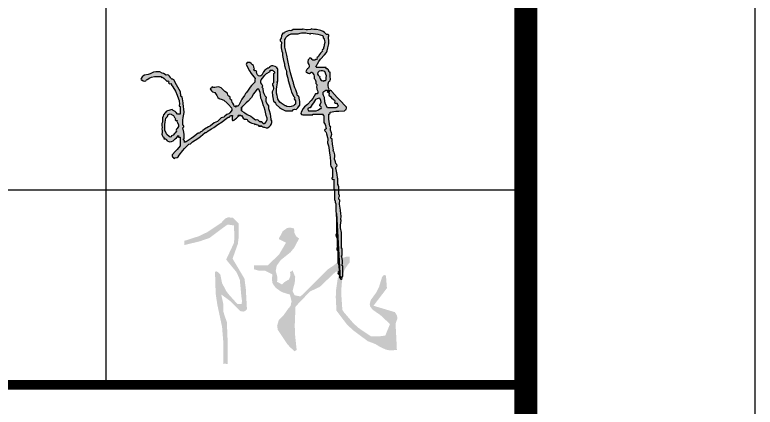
# Model space of a CAD drawing. Extents: x -496980 to 486425, y -292187 to -29437.
# Drawn here: x -319299 to -311230, y -265499 to -261224 of the extents above; entities that cross this region are included whole.
import ezdxf

# ---------------------------------------------------------------- set-up
doc = ezdxf.new("R2010")
doc.units = 0
doc.header["$LTSCALE"] = 1000
doc.header["$MEASUREMENT"] = 0
doc.layers.add('PUB_TITLE', color=4, linetype='Continuous')
doc.layers.add('TEL_TITLE', color=7, linetype='Continuous')

# ---------------------------------------------------------------- blocks, each defined once
blk = doc.blocks.new('A$C21010AD8')
h = blk.add_hatch(color=247)
h.paths.add_polyline_path([(249.1, 1768.2), (239.6, 1776.6), (231.3, 1779.1), (218.7, 1777.4), (197.6, 1790), (186.5, 1795.5), (163.8, 1804.8), (141.8, 1804.9), (130.8, 1804.3), (109, 1801.7), (79.3, 1786.9), (62.6, 1781.8), (29.7, 1777.4), (16.3, 1767.9), (10.3, 1761.2), (2.3, 1746.9), (0, 1741.9), (3.1, 1735.8), (8.4, 1734.7), (19.5, 1726.7), (28.8, 1725), (41.9, 1728.6), (44.7, 1734), (48.1, 1736.6), (54.1, 1737.7), (76.8, 1753.9), (90.8, 1759.8), (118.1, 1765.2), (141.3, 1765.2), (152.8, 1765.2), (176, 1765.2), (176.6, 1759.7), (183.5, 1756.3), (188.2, 1759.1), (203.4, 1746.3), (210.7, 1739.6), (224.8, 1725.5), (227.8, 1723.1), (233, 1724.9), (233.9, 1728.6), (240, 1723.9), (242.1, 1717.7), (240, 1710.3), (245.6, 1703.4), (253, 1701.3), (261.3, 1704.2), (265.2, 1695.2), (267.7, 1690.8), (273.5, 1682.9), (292.8, 1652.5), (301.5, 1636.5), (316.2, 1603.7), (328.1, 1571.8), (332.4, 1555), (337.5, 1521.4), (332.5, 1516), (334, 1506.6), (340.6, 1503.1), (340.6, 1476.3), (340.6, 1462.9), (340.6, 1436.1), (332, 1436.1), (327.8, 1436.1), (319.2, 1436.1), (305.8, 1451.9), (297.4, 1459), (279.6, 1469.6), (270.9, 1476.3), (259.2, 1475), (242.9, 1469.2), (232.4, 1466.1), (220.4, 1460.4), (213.1, 1452), (209.5, 1445.2), (200.6, 1435.3), (196.4, 1430.6), (192.7, 1419.6), (188.6, 1404), (187, 1377.4), (187, 1368), (183.3, 1356), (181.2, 1335.6), (184.9, 1322.6), (183.3, 1307.4), (183.9, 1293.3), (184.9, 1286.5), (184.9, 1281.3), (185.1, 1277.6), (183.1, 1262.9), (184.5, 1254.3), (191.2, 1241), (198.5, 1237.3), (201.8, 1230.8), (200.4, 1222.7), (213.4, 1221), (221.2, 1215.8), (227.8, 1204.5), (242.6, 1198.3), (251.5, 1197), (267.4, 1198.4), (279.6, 1204.5), (299.7, 1222.1), (309.4, 1231.3), (328.4, 1250.2), (328.4, 1244.1), (328.4, 1241), (328.4, 1234.9), (333.2, 1234.9), (335.7, 1234.9), (340.6, 1234.9), (340.6, 1205.7), (340.6, 1191.1), (340.6, 1161.8), (315.2, 1128.9), (301.8, 1113), (273.5, 1082.6), (271, 1072.5), (274.1, 1064.1), (282.7, 1058.2), (285.1, 1052.5), (293.5, 1050.8), (297.9, 1055.1), (314.8, 1060.1), (323.4, 1065.8), (334.5, 1079.5), (364.4, 1119.7), (381.1, 1138.8), (416.7, 1174), (431.8, 1179.1), (439.3, 1183.9), (450.3, 1195.3), (496.9, 1224.2), (519.2, 1240.9), (560, 1277.6), (568, 1276.2), (574.5, 1279.5), (578.2, 1286.7), (616.3, 1308.8), (634.7, 1321.1), (669.7, 1347.7), (708, 1370.5), (726.5, 1383.4), (761.1, 1411.7), (769.1, 1410.3), (775.7, 1413.5), (779.4, 1420.8), (785.4, 1425.2), (790.6, 1426), (797.7, 1423.9), (794.9, 1409.4), (794.3, 1402), (794.6, 1387.3), (797.4, 1381.8), (805.1, 1380.2), (809.8, 1384.3), (825.6, 1396.3), (833.1, 1403.1), (846.4, 1417.8), (846.4, 1423.9), (864.7, 1423.9), (865.1, 1426.6), (868.4, 1428.2), (870.8, 1426.9), (874, 1423), (878.3, 1422), (883, 1423.9), (885.5, 1409.2), (891.4, 1400.8), (904.3, 1393.4), (916.8, 1394.4), (926, 1389.3), (931.7, 1378.2), (954.4, 1364.8), (967.1, 1359.7), (992.7, 1353.8), (990.6, 1350.6), (992.1, 1346), (995.7, 1344.6), (996.7, 1348.4), (1001.9, 1350.1), (1004.9, 1347.7), (1016, 1345), (1021.9, 1341.3), (1029.2, 1332.4), (1035.3, 1332.4), (1053.6, 1332.4), (1061.8, 1326), (1067.6, 1323.8), (1078, 1323.3), (1092.8, 1317.5), (1103.9, 1318.4), (1117.6, 1326.4), (1130.4, 1338.4), (1135.8, 1346.5), (1142, 1362.9), (1141.7, 1373), (1140.3, 1378.3), (1135.9, 1387.3), (1133.6, 1419.5), (1130.5, 1435.8), (1120.7, 1466.5), (1115.2, 1482.9), (1113.9, 1492), (1114.6, 1509.2), (1098, 1532), (1092.9, 1548.1), (1093.2, 1576.2), (1095.7, 1579.2), (1093.9, 1584.4), (1090.2, 1585.4), (1075.1, 1613.6), (1069.9, 1629.8), (1065.8, 1661.6), (1059.3, 1665.1), (1057.7, 1674.4), (1062.8, 1679.8), (1057.4, 1693), (1053.5, 1699.4), (1044.5, 1710.3), (1046.2, 1727.2), (1049.6, 1736.3), (1059.7, 1749.9), (1081.5, 1777.9), (1095.9, 1790.4), (1126.8, 1807.8), (1126.8, 1812.7), (1126.8, 1815.1), (1126.8, 1820), (1135.3, 1820), (1139.6, 1820), (1148.1, 1820), (1153, 1815.1), (1155.4, 1812.7), (1160.3, 1807.8), (1165.3, 1802.4), (1163.8, 1793), (1157.2, 1789.5), (1157.2, 1757.9), (1157.2, 1742), (1157.2, 1710.3), (1147.9, 1702.4), (1146.6, 1689.5), (1154.2, 1679.8), (1155.3, 1660), (1153.3, 1649.1), (1145, 1631.1), (1147.4, 1597.9), (1149.8, 1581.2), (1157.2, 1548.8), (1168, 1540), (1172.7, 1534), (1178.6, 1521.4), (1207, 1493.9), (1224.5, 1482.2), (1260.8, 1466.5), (1285.2, 1466.5), (1297.4, 1466.5), (1321.8, 1466.5), (1330.8, 1476.1), (1339.2, 1479.5), (1352.3, 1478.7), (1367.1, 1491.9), (1374, 1499.4), (1385.8, 1515.3), (1384.1, 1547.1), (1382.2, 1563.1), (1376.6, 1594.5), (1367.4, 1597), (1362.1, 1603.3), (1361.4, 1612.8), (1349.2, 1649.4), (1343.1, 1667.7), (1330.9, 1704.2), (1330, 1714.2), (1328.7, 1719.3), (1324.8, 1728.6), (1303.5, 1798.1), (1294.9, 1833.7), (1282.2, 1905.3), (1271, 1951.6), (1265.5, 1974.8), (1254.7, 2021.1), (1254.7, 2050.4), (1254.7, 2065), (1254.7, 2094.3), (1259.1, 2094.4), (1262.4, 2099.3), (1260.8, 2103.4), (1277.9, 2119.8), (1288.2, 2126.9), (1309.6, 2136.9), (1334, 2136.9), (1346.2, 2136.9), (1370.5, 2136.9), (1389.1, 2144), (1399.5, 2146), (1419.3, 2146.1), (1438.9, 2145.1), (1448.8, 2143.9), (1468.1, 2140), (1471.8, 2136.6), (1478.5, 2138.3), (1480.2, 2143), (1522.1, 2137), (1543, 2132.7), (1583.9, 2121.7), (1587.6, 2116.8), (1588.5, 2112.5), (1586.9, 2106.5), (1597.2, 2090.2), (1600.6, 2080), (1602.1, 2060.8), (1598.5, 2042.5), (1596.7, 2033.3), (1593, 2015), (1592.6, 2008.7), (1589.9, 2002.9), (1582.7, 2000.2), (1579.6, 1991), (1583.9, 1984.6), (1565, 1967.9), (1556.7, 1957.7), (1544.2, 1935.8), (1537, 1932.1), (1533.7, 1925.6), (1535.1, 1917.5), (1527.5, 1914.4), (1523.8, 1912.6), (1516.8, 1908.4), (1507, 1906.1), (1500, 1907.8), (1492.4, 1914.5), (1487.7, 1922.5), (1480.1, 1925.7), (1471.1, 1923.6), (1466.2, 1918.7), (1463.8, 1916.3), (1458.9, 1911.4), (1453.9, 1894.9), (1455.6, 1883.2), (1465, 1868.8), (1466.6, 1856.6), (1465.9, 1849.9), (1462, 1838.3), (1451.2, 1831), (1446.4, 1825.5), (1440.6, 1813.9), (1438.3, 1809), (1441.4, 1802.9), (1446.7, 1801.7), (1456.9, 1792.9), (1468.6, 1791.9), (1480.2, 1798.7), (1484.7, 1803), (1493.1, 1801.4), (1495.5, 1795.6), (1507.2, 1778.9), (1510.9, 1767.3), (1510.7, 1746.9), (1517.3, 1742.6), (1520.2, 1739), (1522.9, 1731.6), (1524.1, 1720.7), (1524.7, 1715.2), (1526, 1704.2), (1533.3, 1694.2), (1535, 1685.8), (1532.1, 1673.7), (1532.3, 1661.3), (1533.6, 1654.8), (1538.1, 1643.3), (1542.1, 1631.7), (1541.3, 1623.4), (1535.1, 1612.8), (1530.2, 1612.8), (1527.8, 1612.8), (1522.9, 1612.8), (1498.2, 1573.9), (1483.9, 1555.4), (1452.8, 1521.4), (1425.8, 1499.7), (1413.9, 1485.1), (1398, 1454.3), (1395, 1443.9), (1400, 1433.8), (1410.2, 1430), (1445.5, 1430), (1463.2, 1430), (1498.5, 1430), (1498.5, 1432.4), (1498.5, 1433.6), (1498.5, 1436.1), (1535.1, 1436.1), (1553.4, 1436.1), (1589.9, 1436.1), (1587.2, 1431.4), (1590.6, 1424.4), (1596, 1423.9), (1596, 1399.5), (1596, 1387.3), (1596, 1362.9), (1606, 1347.8), (1609.4, 1338.3), (1611.3, 1320.3), (1615.4, 1315.6), (1613.8, 1307.8), (1608.2, 1305), (1602.7, 1302.3), (1601.1, 1294.5), (1605.2, 1289.8), (1612.6, 1281.8), (1615.5, 1276.1), (1617.4, 1265.4), (1626.2, 1234.8), (1628.1, 1218), (1626.5, 1186.2), (1635.4, 1160.2), (1638.5, 1146.4), (1641.8, 1119.1), (1646.6, 1080.1), (1649.1, 1060.6), (1653.9, 1021.6), (1653.7, 996.5), (1657.1, 982.7), (1669.2, 960.7), (1669.2, 929), (1669.2, 913.1), (1669.2, 881.4), (1666.5, 881.8), (1664.4, 880.8), (1663.1, 878.4), (1666.8, 871.1), (1673.3, 867.9), (1681.4, 869.3), (1681.4, 835.1), (1681.4, 818.1), (1681.4, 783.9), (1683.8, 783.9), (1685, 783.9), (1687.5, 783.9), (1687.5, 747.4), (1687.5, 729.1), (1687.5, 692.5), (1692.3, 677.9), (1694.8, 670.6), (1699.7, 655.9), (1699.7, 626.7), (1699.7, 612.1), (1699.7, 582.8), (1702.4, 582.5), (1704.1, 579.1), (1702.7, 576.7), (1701.3, 574.4), (1703, 570.9), (1705.7, 570.6), (1705.7, 504.8), (1705.7, 471.9), (1705.7, 406.1), (1708.5, 405.8), (1710.2, 402.3), (1708.8, 400), (1700.2, 385.2), (1701.2, 370.7), (1711.8, 357.3), (1711.8, 328.1), (1711.8, 313.4), (1711.8, 284.2), (1714.6, 283.9), (1716.3, 280.4), (1714.9, 278.1), (1707.3, 268.5), (1708.6, 255.5), (1717.9, 247.6), (1717.9, 206.2), (1717.9, 185.4), (1717.9, 144), (1726.3, 120.8), (1728.2, 107.7), (1727.1, 83.1), (1729.4, 73.3), (1727.6, 66.2), (1721, 58.7), (1717, 53.9), (1718.5, 46.3), (1724, 43.4), (1730.9, 37.9), (1733.1, 30.5), (1730.1, 22.1), (1735, 22.1), (1737.4, 22.1), (1742.3, 22.1), (1742.3, 17.2), (1742.3, 14.8), (1742.3, 9.9), (1737.4, 9.9), (1735, 9.9), (1730.1, 9.9), (1736.5, 2.2), (1745.2, 0), (1754.5, 3.8), (1750.3, 10.3), (1753.4, 19.5), (1760.6, 22.1), (1760.6, 58.7), (1760.6, 77), (1760.6, 113.5), (1758.2, 113.5), (1756.9, 113.5), (1754.5, 113.5), (1757, 145.1), (1756.4, 161.4), (1751.5, 192.8), (1748.1, 196.5), (1749.8, 203.2), (1754.5, 204.9), (1754.5, 229.3), (1754.5, 241.5), (1754.5, 265.9), (1752.1, 265.9), (1750.8, 265.9), (1748.4, 265.9), (1748.4, 322), (1748.4, 350), (1748.4, 406.1), (1741, 446.9), (1740.4, 468.5), (1745.4, 509.7), (1746.7, 512), (1745, 515.5), (1742.3, 515.8), (1744.7, 549.8), (1744.1, 567.3), (1739.3, 601.1), (1733.8, 634.9), (1732.6, 652.2), (1733.2, 686.4), (1725.7, 696.4), (1724, 704.8), (1727.1, 716.9), (1732.1, 722.3), (1730.6, 731.7), (1724, 735.2), (1724, 764.4), (1724, 779.1), (1724, 808.3), (1721.3, 808.6), (1719.6, 812.1), (1721, 814.4), (1722.4, 816.8), (1720.6, 820.2), (1717.9, 820.5), (1717.9, 837.6), (1717.9, 846.1), (1717.9, 863.2), (1716.7, 870.5), (1716.1, 874.1), (1714.9, 881.4), (1710, 910.7), (1707.6, 925.3), (1702.7, 954.6), (1698.4, 963.4), (1698.4, 970.2), (1702.7, 979), (1709.5, 987.7), (1708.2, 999.4), (1699.7, 1006.4), (1695.7, 1022.5), (1693.3, 1030.5), (1687.5, 1046), (1689.9, 1070.3), (1689.3, 1083), (1684.4, 1106.9), (1678.2, 1111.5), (1676.1, 1117.8), (1678.3, 1125.2), (1673.4, 1159.4), (1671, 1176.4), (1666.1, 1210.6), (1667.3, 1215.4), (1666.4, 1219), (1663.1, 1222.7), (1656.5, 1226.2), (1655, 1235.6), (1660, 1241), (1663.8, 1262.8), (1662.4, 1275.5), (1653.9, 1295.9), (1652.8, 1308.1), (1653.4, 1314.6), (1657, 1326.4), (1650.9, 1327.2), (1647.8, 1332.4), (1640, 1373.3), (1638.1, 1394.5), (1638.7, 1436.1), (1646.2, 1440.6), (1649.6, 1445.7), (1650.9, 1454.3), (1700.6, 1461.5), (1725.7, 1464), (1775.8, 1466.5), (1780.7, 1471.4), (1783.1, 1473.8), (1788, 1478.7), (1791.9, 1489.1), (1791, 1496.9), (1785, 1506.1), (1736.1, 1557.2), (1711.7, 1582.8), (1663.1, 1634.1), (1660.7, 1641.5), (1651.1, 1644.7), (1644.8, 1640.2), (1640.1, 1632.2), (1632.5, 1629), (1623.5, 1631.1), (1634.6, 1625.3), (1639.7, 1616.2), (1638.7, 1603.7), (1654.6, 1587.8), (1662.5, 1579.9), (1678.3, 1564), (1686.9, 1558.1), (1690, 1549.8), (1687.5, 1539.7), (1695.3, 1533.3), (1702, 1531.6), (1711.8, 1533.6), (1710.7, 1525.5), (1713.8, 1519.3), (1721, 1515.3), (1715.8, 1503.4), (1710.7, 1497.7), (1699.7, 1490.9), (1670.4, 1490.9), (1655.8, 1490.9), (1626.5, 1490.9), (1609.6, 1525.1), (1603.8, 1544.4), (1599.1, 1582.3), (1590.7, 1599), (1588.6, 1609.4), (1589.9, 1628), (1594.8, 1632.9), (1597.3, 1635.3), (1602.1, 1640.2), (1612.8, 1646.2), (1623.3, 1645.2), (1632.6, 1637.2), (1638.8, 1647.7), (1639.7, 1656.1), (1635.7, 1667.7), (1631, 1689.1), (1631.7, 1701.7), (1638.7, 1722.5), (1646.2, 1728.4), (1649.5, 1732.4), (1653.9, 1740.8), (1650.5, 1765), (1649.9, 1777.3), (1650.9, 1801.7), (1643.1, 1802.5), (1637.8, 1809.2), (1638.7, 1817), (1632.8, 1826.8), (1625.8, 1831.2), (1614.3, 1832.2), (1614.3, 1837.1), (1614.3, 1839.5), (1614.3, 1844.4), (1580.2, 1844.4), (1563.1, 1844.4), (1529, 1844.4), (1529.4, 1847.1), (1528.3, 1849.2), (1526, 1850.5), (1550.8, 1894.7), (1565.7, 1915.9), (1599.1, 1954.1), (1616.5, 1975.1), (1623.2, 1988.5), (1629.6, 2015), (1637.4, 2050.8), (1638.7, 2069.9), (1635.7, 2106.5), (1636.8, 2115.7), (1638.7, 2124.7), (1632, 2130.6), (1626.1, 2132.3), (1617.4, 2130.8), (1606.4, 2141.8), (1600.9, 2147.3), (1589.9, 2158.3), (1567.2, 2165.7), (1555.5, 2168.8), (1532.1, 2173.5), (1516.2, 2173.8), (1508.2, 2174.4), (1492.4, 2176.6), (1488.7, 2179.9), (1482, 2178.2), (1480.2, 2173.5), (1453.5, 2171.1), (1439.6, 2171.7), (1413.2, 2176.6), (1410.9, 2177.9), (1407.4, 2176.2), (1407.1, 2173.5), (1375.4, 2173.5), (1359.6, 2173.5), (1327.9, 2173.5), (1315.9, 2164.8), (1305.5, 2163.1), (1291.3, 2167.4), (1277.2, 2160.3), (1269.8, 2157.2), (1254.7, 2152.2), (1251, 2144.9), (1244.5, 2141.6), (1236.5, 2143), (1227.9, 2127.1), (1224.7, 2118.2), (1221.2, 2100.4), (1213.6, 2087.8), (1214.7, 2074.9), (1224.3, 2063.8), (1221.7, 2032.2), (1222.4, 2015.9), (1227.3, 1984.6), (1232.9, 1970.8), (1234.3, 1962.8), (1233.4, 1948), (1240.7, 1918.7), (1244.4, 1904.1), (1251.7, 1874.9), (1252.8, 1860.1), (1254, 1852.6), (1257.8, 1838.3), (1265.3, 1819.6), (1267.8, 1809.5), (1270, 1789.5), (1279.7, 1750.5), (1284.6, 1731), (1294.4, 1692), (1305.9, 1650.4), (1314, 1629.8), (1334, 1591.5), (1337.7, 1583.7), (1338.4, 1578.6), (1337, 1570.1), (1346.2, 1553.9), (1348.4, 1542.9), (1346.2, 1524.4), (1340.1, 1518.3), (1337, 1515.3), (1330.9, 1509.2), (1308.4, 1503.3), (1296.3, 1502.1), (1273, 1503.1), (1263.3, 1508), (1258.4, 1510.4), (1248.7, 1515.3), (1223.3, 1531.7), (1211.6, 1542.7), (1193.8, 1567.1), (1189.6, 1588), (1187.1, 1598.3), (1181.6, 1618.9), (1182.5, 1655.6), (1184.4, 1674.1), (1190.8, 1710.3), (1187.4, 1714.1), (1189.1, 1720.8), (1193.8, 1722.5), (1193.8, 1766.4), (1193.8, 1788.3), (1193.8, 1832.2), (1188.4, 1832.8), (1184.9, 1839.7), (1187.7, 1844.4), (1178.3, 1848.4), (1169.4, 1853.5), (1150.3, 1857.6), (1139.1, 1856.9), (1120.7, 1850.5), (1119.9, 1842.7), (1113.2, 1837.4), (1105.4, 1838.3), (1079.8, 1819.1), (1068.4, 1805.7), (1053.6, 1777.4), (1044.7, 1770.5), (1037.2, 1768.9), (1026.2, 1771.3), (1017.2, 1779.5), (1013.3, 1784.7), (1007.9, 1795.6), (1005.5, 1798.6), (1007.2, 1803.8), (1011, 1804.8), (1007.2, 1812.1), (1000.7, 1815.3), (992.7, 1813.9), (986.7, 1818.3), (985.4, 1826.1), (989.6, 1832.2), (985, 1842.8), (983.1, 1848.4), (980.5, 1859.6), (973.2, 1866.9), (969.5, 1870.6), (962.2, 1877.9), (949.5, 1886.1), (940.7, 1888.3), (925.6, 1887.1), (919.3, 1879.3), (917.6, 1872.5), (919.5, 1862.7), (945.1, 1813.5), (960.6, 1789.8), (995.7, 1746.9), (993.4, 1734.9), (992.8, 1728.7), (992.7, 1716.4), (963.9, 1687.5), (950.9, 1671.3), (928.7, 1637.2), (917.3, 1623.8), (912.3, 1616.3), (904.3, 1600.6), (880.5, 1568.5), (870, 1551.2), (852.5, 1515.3), (845.9, 1507.7), (837.5, 1505.6), (828.1, 1509.2), (828.1, 1504.3), (828.1, 1501.9), (828.1, 1497), (818.5, 1502.7), (814, 1507.9), (809.8, 1518.3), (800.2, 1531.6), (796.4, 1539.3), (791.6, 1554.9), (781.9, 1563.7), (778.4, 1572.3), (779.4, 1585.4), (764.9, 1593.5), (758.3, 1602.6), (755, 1618.9), (730.2, 1634.6), (718.6, 1644.8), (700.1, 1667.7), (684, 1673.4), (674.3, 1674.1), (657.5, 1670.7), (643, 1668.4), (634.8, 1669), (620.9, 1673.7), (614.4, 1666.8), (610.6, 1663.7), (602.6, 1658.5), (614.9, 1640.6), (625, 1632.7), (645.3, 1625), (656.8, 1609), (661.8, 1600.3), (669.7, 1582.3), (680.7, 1574.3), (687.1, 1571.1), (700.1, 1567.1), (709.1, 1564.6), (713.5, 1562.7), (721.5, 1557.9), (750.6, 1533.7), (764.3, 1520.1), (788.5, 1490.9), (792.1, 1480.5), (791.3, 1472.9), (785.5, 1463.5), (774.6, 1447.8), (766.2, 1440.8), (748.9, 1433), (732.3, 1418), (721.6, 1411.9), (700.1, 1405.6), (679.1, 1383.5), (666.3, 1373.9), (639.2, 1359.9), (606.1, 1336.4), (588.9, 1325.4), (553.9, 1305), (540.5, 1293.6), (533, 1288.6), (517.3, 1280.6), (513.6, 1273.4), (507.1, 1270.1), (499, 1271.5), (459, 1239.1), (438.2, 1223.8), (395.4, 1195.3), (388, 1194.4), (384.4, 1193.8), (377.1, 1192.3), (379.3, 1199.4), (378.4, 1204.6), (374.1, 1210.6), (370.7, 1214.3), (372.4, 1221), (377.1, 1222.7), (375.6, 1260.8), (373.1, 1280), (364.9, 1317.2), (368.6, 1320.9), (370.4, 1322.7), (374.1, 1326.4), (374.7, 1333.4), (371.5, 1338.9), (364.9, 1341.6), (365.8, 1385.7), (368.2, 1408), (377.1, 1451.3), (373.5, 1484.2), (371.6, 1500.7), (368, 1533.6), (364.5, 1555.5), (362.7, 1566.5), (358.8, 1588.4), (354, 1590.9), (351.5, 1592.1), (346.7, 1594.5), (346.5, 1609.2), (345.9, 1616.6), (343.6, 1631.1), (320.8, 1672.7), (309.2, 1693.5), (285.7, 1734.7), (280.7, 1738.9), (277, 1740.4), (270.5, 1740.8), (261, 1750.9), (256.6, 1756.5)])
h.paths.add_polyline_path([(262.5, 1435.4), (266.2, 1433.6), (273.5, 1430), (282.9, 1423.8), (287.2, 1418.9), (291.8, 1408.6), (298.7, 1403.1), (300.8, 1395.7), (297.9, 1387.3), (303.5, 1382), (308.5, 1380.3), (316.2, 1381.2), (314, 1374.1), (314.9, 1368.9), (319.2, 1362.9), (327.3, 1343.8), (326.4, 1329.2), (316.2, 1311.1), (309.3, 1305.6), (307.1, 1298.2), (310.1, 1289.8), (298, 1275.1), (291.9, 1267.7), (279.6, 1253.2), (267.4, 1247.1), (262.9, 1239.5), (253.9, 1236.9), (246.1, 1241), (226.9, 1259.1), (218.8, 1271.2), (209.5, 1295.9), (208, 1315.5), (207, 1345.3), (212.3, 1366.7), (217.6, 1402.9), (230.4, 1416.7), (237.9, 1432.7), (254.6, 1439.4)], flags=16)
h.paths.add_polyline_path([(876.9, 1497), (883, 1497), (881.6, 1499.3), (883.3, 1502.8), (886, 1503.1), (917.7, 1534.8), (933.6, 1550.6), (965.3, 1582.3), (982, 1613.2), (992, 1628.1), (1014, 1655.5), (1020.1, 1655.5), (1023.2, 1655.5), (1029.2, 1655.5), (1038.2, 1624.5), (1041.3, 1608.3), (1044.5, 1576.2), (1053.3, 1559.9), (1057, 1551.2), (1062.8, 1533.6), (1064.7, 1518.3), (1067.3, 1510.4), (1075, 1497), (1082.3, 1467.7), (1085.9, 1453.1), (1093.2, 1423.9), (1101.9, 1402.3), (1101, 1386.5), (1090.2, 1366), (1084.3, 1357.4), (1075.9, 1354.3), (1065.8, 1356.8), (1060.9, 1361.7), (1058.5, 1364.1), (1053.6, 1369), (1041.4, 1369), (1041.4, 1375.1), (1036.8, 1373.2), (1032.4, 1374.3), (1029.2, 1378.2), (1019.7, 1386.5), (1011.4, 1389), (998.8, 1387.3), (971.9, 1408.9), (956.8, 1418.3), (925.6, 1433), (907, 1447.6), (897.2, 1454.4), (876.9, 1466.5)], flags=16)
h.paths.add_polyline_path([(1455.9, 1484.8), (1461.5, 1490.1), (1466.5, 1491.8), (1474.2, 1490.9), (1493.4, 1520.3), (1503.1, 1535), (1522.9, 1564), (1536.4, 1571.4), (1544.2, 1574), (1559.5, 1576.2), (1569.9, 1556.9), (1570.7, 1541.8), (1562.5, 1521.4), (1558.4, 1516.7), (1560, 1508.9), (1565.6, 1506.1), (1572.5, 1500.6), (1574.6, 1493.2), (1571.7, 1484.8), (1567, 1486.7), (1562.7, 1485.6), (1559.5, 1481.8), (1547.5, 1475.3), (1541.4, 1472.2), (1529, 1466.5), (1502.2, 1466.5), (1488.8, 1466.5), (1462, 1466.5), (1456.7, 1472.1), (1455, 1477.2)], flags=16)
h.paths.add_polyline_path([(1540.4, 1785.6), (1541.2, 1798.7), (1546.1, 1803.6), (1548.5, 1806), (1553.4, 1810.9), (1572.3, 1815.8), (1584, 1815.1), (1602.1, 1807.8), (1609.5, 1793.8), (1612.6, 1786.4), (1617.4, 1771.3), (1614.6, 1756.8), (1614, 1749.4), (1614.3, 1734.7), (1605.1, 1731.4), (1600.5, 1728.8), (1593, 1722.5), (1591.2, 1727.6), (1586, 1730.2), (1580.8, 1728.6), (1567.8, 1737.2), (1562, 1744.5), (1556.4, 1759.1), (1558.8, 1762.1), (1557.1, 1767.3), (1553.4, 1768.2), (1543.8, 1777.2)], flags=16)
at = {"color": 247}
for points in [[(185.1, 1277.6), (183.1, 1262.9), (184.5, 1254.3), (191.2, 1241), (198.5, 1237.3), (201.8, 1230.8), (200.4, 1222.7), (213.4, 1221), (221.2, 1215.8), (227.8, 1204.5), (242.6, 1198.3), (251.5, 1197), (267.4, 1198.4), (279.6, 1204.5), (299.7, 1222.1), (309.4, 1231.3), (328.4, 1250.2), (328.4, 1244.1), (328.4, 1241), (328.4, 1234.9), (333.2, 1234.9), (335.7, 1234.9), (340.6, 1234.9), (340.6, 1205.7), (340.6, 1191.1), (340.6, 1161.8), (315.2, 1128.9), (301.8, 1113), (273.5, 1082.6), (271, 1072.5), (274.1, 1064.1), (282.7, 1058.2), (285.1, 1052.5), (293.5, 1050.8), (297.9, 1055.1), (314.8, 1060.1), (323.4, 1065.8), (334.5, 1079.5), (364.4, 1119.7), (381.1, 1138.8), (416.7, 1174), (431.8, 1179.1), (439.3, 1183.9), (450.3, 1195.3), (496.9, 1224.2), (519.2, 1240.9), (560, 1277.6), (568, 1276.2), (574.5, 1279.5), (578.2, 1286.7), (616.3, 1308.8), (634.7, 1321.1), (669.7, 1347.7), (708, 1370.5), (726.5, 1383.4), (761.1, 1411.7), (769.1, 1410.3), (775.7, 1413.5), (779.4, 1420.8), (785.4, 1425.2), (790.6, 1426), (797.7, 1423.9), (794.9, 1409.4), (794.3, 1402), (794.6, 1387.3), (797.4, 1381.8), (805.1, 1380.2), (809.8, 1384.3), (825.6, 1396.3), (833.1, 1403.1), (846.4, 1417.8), (846.4, 1423.9), (846.4, 1417.8), (846.4, 1423.9), (864.7, 1423.9), (846.4, 1423.9), (864.7, 1423.9), (865.1, 1426.6), (868.4, 1428.2), (870.8, 1426.9), (874, 1423), (878.3, 1422), (883, 1423.9), (885.5, 1409.2), (891.4, 1400.8), (904.3, 1393.4), (916.8, 1394.4), (926, 1389.3), (931.7, 1378.2), (954.4, 1364.8), (967.1, 1359.7), (992.7, 1353.8), (990.6, 1350.6), (992.1, 1346), (995.7, 1344.6), (996.7, 1348.4), (1001.9, 1350.1), (1004.9, 1347.7), (1016, 1345), (1021.9, 1341.3), (1029.2, 1332.4), (1035.3, 1332.4), (1053.6, 1332.4), (1061.8, 1326), (1067.6, 1323.8), (1078, 1323.3), (1092.8, 1317.5), (1103.9, 1318.4), (1117.6, 1326.4), (1130.4, 1338.4), (1135.8, 1346.5), (1142, 1362.9), (1141.7, 1373), (1140.3, 1378.3), (1135.9, 1387.3), (1133.6, 1419.5), (1130.5, 1435.8), (1120.7, 1466.5), (1115.2, 1482.9), (1113.9, 1492), (1114.6, 1509.2), (1098, 1532), (1092.9, 1548.1), (1093.2, 1576.2), (1095.7, 1579.2), (1093.9, 1584.4), (1090.2, 1585.4), (1075.1, 1613.6), (1069.9, 1629.8), (1065.8, 1661.6), (1059.3, 1665.1), (1057.7, 1674.4), (1062.8, 1679.8), (1057.4, 1693), (1053.5, 1699.4), (1044.5, 1710.3), (1046.2, 1727.2), (1049.6, 1736.3), (1059.7, 1749.9), (1081.5, 1777.9), (1095.9, 1790.4), (1126.8, 1807.8), (1126.8, 1812.7), (1126.8, 1815.1), (1126.8, 1820), (1135.3, 1820), (1139.6, 1820), (1148.1, 1820), (1153, 1815.1), (1155.4, 1812.7), (1160.3, 1807.8), (1165.3, 1802.4), (1163.8, 1793), (1157.2, 1789.5), (1157.2, 1757.9), (1157.2, 1742), (1157.2, 1710.3), (1147.9, 1702.4), (1146.6, 1689.5), (1154.2, 1679.8), (1155.3, 1660), (1153.3, 1649.1), (1145, 1631.1), (1147.4, 1597.9), (1149.8, 1581.2), (1157.2, 1548.8), (1168, 1540), (1172.7, 1534), (1178.6, 1521.4), (1207, 1493.9), (1224.5, 1482.2), (1260.8, 1466.5), (1285.2, 1466.5), (1297.4, 1466.5), (1321.8, 1466.5), (1330.8, 1476.1), (1339.2, 1479.5), (1352.3, 1478.7), (1367.1, 1491.9), (1374, 1499.4), (1385.8, 1515.3), (1384.1, 1547.1), (1382.2, 1563.1), (1376.6, 1594.5), (1367.4, 1597), (1362.1, 1603.3), (1361.4, 1612.8), (1349.2, 1649.4), (1343.1, 1667.7), (1330.9, 1704.2), (1330, 1714.2), (1328.7, 1719.3), (1324.8, 1728.6), (1303.5, 1798.1), (1294.9, 1833.7), (1282.2, 1905.3), (1271, 1951.6), (1265.5, 1974.8), (1254.7, 2021.1), (1254.7, 2050.4), (1254.7, 2065), (1254.7, 2094.3), (1259.1, 2094.4), (1262.4, 2099.3), (1260.8, 2103.4), (1277.9, 2119.8), (1288.2, 2126.9), (1309.6, 2136.9), (1334, 2136.9), (1346.2, 2136.9), (1370.5, 2136.9), (1389.1, 2144), (1399.5, 2146), (1419.3, 2146.1), (1438.9, 2145.1), (1448.8, 2143.9), (1468.1, 2140), (1471.8, 2136.6), (1478.5, 2138.3), (1480.2, 2143), (1522.1, 2137), (1543, 2132.7), (1583.9, 2121.7), (1587.6, 2116.8), (1588.5, 2112.5), (1586.9, 2106.5), (1597.2, 2090.2), (1600.6, 2080), (1602.1, 2060.8), (1598.5, 2042.5), (1596.7, 2033.3), (1593, 2015), (1592.7, 2010), (1592, 2007.4), (1589.9, 2002.9), (1582.7, 2000.2), (1579.6, 1991), (1583.9, 1984.6), (1565, 1967.9), (1556.7, 1957.7), (1544.2, 1935.8), (1537, 1932.1), (1533.7, 1925.6), (1535.1, 1917.5), (1527.5, 1914.4), (1523.8, 1912.6), (1516.8, 1908.4), (1507, 1906.1), (1500, 1907.8), (1492.4, 1914.5), (1487.7, 1922.5), (1480.1, 1925.7), (1471.1, 1923.6), (1466.2, 1918.7), (1463.8, 1916.3), (1458.9, 1911.4), (1453.9, 1894.9), (1455.6, 1883.2), (1465, 1868.8), (1466.6, 1856.6), (1465.9, 1849.9), (1462, 1838.3), (1451.2, 1831), (1446.4, 1825.5), (1440.6, 1813.9), (1438.3, 1809), (1441.4, 1802.9), (1446.7, 1801.7), (1456.9, 1792.9), (1468.6, 1791.9), (1480.2, 1798.7), (1484.7, 1803), (1493.1, 1801.4), (1495.5, 1795.6), (1507.2, 1778.9), (1510.9, 1767.3), (1510.7, 1746.9), (1517.3, 1742.6), (1520.2, 1739), (1522.9, 1731.6), (1524.1, 1720.7), (1524.7, 1715.2), (1526, 1704.2), (1533.3, 1694.2), (1535, 1685.8), (1532.1, 1673.7), (1532.3, 1661.3), (1533.6, 1654.8), (1538.1, 1643.3), (1542.1, 1631.7), (1541.3, 1623.4), (1535.1, 1612.8), (1530.2, 1612.8), (1527.8, 1612.8), (1522.9, 1612.8), (1498.2, 1573.9), (1483.9, 1555.4), (1452.8, 1521.4), (1425.8, 1499.7), (1413.9, 1485.1), (1398, 1454.3), (1395, 1443.9), (1400, 1433.8), (1410.2, 1430), (1445.5, 1430), (1463.2, 1430), (1498.5, 1430), (1498.5, 1432.4), (1498.5, 1433.6), (1498.5, 1436.1), (1535.1, 1436.1), (1553.4, 1436.1), (1589.9, 1436.1), (1587.2, 1431.4), (1590.6, 1424.4), (1596, 1423.9), (1596, 1399.5), (1596, 1387.3), (1596, 1362.9), (1606, 1347.8), (1609.4, 1338.3), (1611.3, 1320.3), (1615.4, 1315.6), (1613.8, 1307.8), (1608.2, 1305), (1602.7, 1302.3), (1601.1, 1294.5), (1605.2, 1289.8), (1612.6, 1281.8), (1615.5, 1276.1), (1617.4, 1265.4), (1626.2, 1234.8), (1628.1, 1218), (1626.5, 1186.2), (1635.4, 1160.2), (1638.5, 1146.4), (1641.8, 1119.1), (1646.6, 1080.1), (1649.1, 1060.6), (1653.9, 1021.6), (1653.7, 996.5), (1657.1, 982.7), (1669.2, 960.7), (1669.2, 929), (1669.2, 913.1), (1669.2, 881.4), (1666.5, 881.8), (1664.4, 880.8), (1663.1, 878.4), (1666.8, 871.1), (1673.3, 867.9), (1681.4, 869.3), (1681.4, 835.1), (1681.4, 818.1), (1681.4, 783.9), (1683.8, 783.9), (1685, 783.9), (1687.5, 783.9), (1687.5, 747.4), (1687.5, 729.1), (1687.5, 692.5), (1692.3, 677.9), (1694.8, 670.6), (1699.7, 655.9), (1699.7, 626.7), (1699.7, 612.1), (1699.7, 582.8), (1702.4, 582.5), (1704.1, 579.1), (1702.7, 576.7), (1701.3, 574.4), (1703, 570.9), (1705.7, 570.6), (1705.7, 504.8), (1705.7, 471.9), (1705.7, 406.1), (1708.5, 405.8), (1710.2, 402.3), (1708.8, 400), (1700.2, 385.2), (1701.2, 370.7), (1711.8, 357.3), (1711.8, 328.1), (1711.8, 313.4), (1711.8, 284.2), (1714.6, 283.9), (1716.3, 280.4), (1714.9, 278.1), (1707.3, 268.5), (1708.6, 255.5), (1717.9, 247.6), (1717.9, 206.2), (1717.9, 185.4), (1717.9, 144), (1726.3, 120.8), (1728.2, 107.7), (1727.1, 83.1), (1729.4, 73.3), (1727.6, 66.2), (1721, 58.7), (1717, 53.9), (1718.5, 46.3), (1724, 43.4), (1730.9, 37.9), (1733.1, 30.5), (1730.1, 22.1), (1735, 22.1), (1737.4, 22.1), (1742.3, 22.1), (1742.3, 17.2), (1742.3, 14.8), (1742.3, 9.9), (1737.4, 9.9), (1735, 9.9), (1705.7, 570.6), (1736.5, 2.2), (1745.2, 0), (1754.5, 3.8), (1750.3, 10.3), (1753.4, 19.5), (1760.6, 22.1), (1760.6, 58.7), (1760.6, 77), (1760.6, 113.5), (1758.2, 113.5), (1756.9, 113.5), (1754.5, 113.5), (1757, 145.1), (1756.4, 161.4), (1751.5, 192.8), (1748.1, 196.5), (1749.8, 203.2), (1754.5, 204.9), (1754.5, 229.3), (1754.5, 241.5), (1754.5, 265.9), (1752.1, 265.9), (1750.8, 265.9), (1748.4, 265.9), (1748.4, 322), (1748.4, 350), (1748.4, 406.1), (1741, 446.9), (1740.4, 468.5), (1745.4, 509.7), (1746.7, 512), (1745, 515.5), (1742.3, 515.8), (1744.7, 549.8), (1744.1, 567.3), (1739.3, 601.1), (1733.8, 634.9), (1732.6, 652.2), (1733.2, 686.4), (1725.7, 696.4), (1724, 704.8), (1727.1, 716.9), (1732.1, 722.3), (1730.6, 731.7), (1724, 735.2), (1724, 764.4), (1724, 779.1), (1724, 808.3), (1721.3, 808.6), (1719.6, 812.1), (1721, 814.4), (1722.4, 816.8), (1720.6, 820.2), (1717.9, 820.5), (1717.9, 837.6), (1717.9, 846.1), (1717.9, 863.2), (1716.7, 870.5), (1716.1, 874.1), (1714.9, 881.4), (1710, 910.7), (1707.6, 925.3), (1702.7, 954.6), (1698.4, 963.4), (1698.4, 970.2), (1702.7, 979), (1709.5, 987.7), (1708.2, 999.4), (1699.7, 1006.4), (1695.7, 1022.5), (1693.3, 1030.5), (1687.5, 1046), (1689.9, 1070.3), (1689.3, 1083), (1684.4, 1106.9), (1678.2, 1111.5), (1676.1, 1117.8), (1678.3, 1125.2), (1673.4, 1159.4), (1671, 1176.4), (1666.1, 1210.6), (1667.3, 1215.4), (1666.4, 1219), (1663.1, 1222.7), (1656.5, 1226.2), (1655, 1235.6), (1660, 1241), (1663.8, 1262.8), (1662.4, 1275.5), (1653.9, 1295.9), (1652.8, 1308.1), (1653.4, 1314.6), (1657, 1326.4), (1652.6, 1326.9), (1650.1, 1328.7), (1647.8, 1332.4), (1640, 1373.3), (1638.1, 1394.5), (1638.7, 1436.1), (1646.2, 1440.6), (1649.6, 1445.7), (1650.9, 1454.3), (1700.6, 1461.5), (1725.7, 1464), (1775.8, 1466.5), (1780.7, 1471.4), (1783.1, 1473.8), (1788, 1478.7), (1791.9, 1489.1), (1791, 1496.9), (1785, 1506.1), (1736.1, 1557.2), (1711.7, 1582.8), (1663.1, 1634.1), (1660.7, 1641.5), (1651.1, 1644.7), (1644.8, 1640.2), (1640.1, 1632.2), (1632.5, 1629), (1623.5, 1631.1), (1634.6, 1625.3), (1639.7, 1616.2), (1638.7, 1603.7), (1654.6, 1587.8), (1662.5, 1579.9), (1678.3, 1564), (1686.9, 1558.1), (1690, 1549.8), (1687.5, 1539.7), (1695.3, 1533.3), (1702, 1531.6), (1711.8, 1533.6), (1710.7, 1525.5), (1713.8, 1519.3), (1721, 1515.3), (1715.8, 1503.4), (1710.7, 1497.7), (1699.7, 1490.9), (1670.4, 1490.9), (1655.8, 1490.9), (1626.5, 1490.9), (1609.6, 1525.1), (1603.8, 1544.4), (1599.1, 1582.3), (1590.7, 1599), (1588.6, 1609.4), (1589.9, 1628), (1594.8, 1632.9), (1597.3, 1635.3), (1602.1, 1640.2), (1612.8, 1646.2), (1623.3, 1645.2), (1632.6, 1637.2), (1638.8, 1647.7), (1639.7, 1656.1), (1635.7, 1667.7), (1631, 1689.1), (1631.7, 1701.7), (1638.7, 1722.5), (1646.2, 1728.4), (1649.5, 1732.4), (1653.9, 1740.8), (1650.5, 1765), (1649.9, 1777.3), (1650.9, 1801.7), (1643.1, 1802.5), (1637.8, 1809.2), (1638.7, 1817), (1632.8, 1826.8), (1625.8, 1831.2), (1614.3, 1832.2), (1614.3, 1837.1), (1614.3, 1839.5), (1614.3, 1844.4), (1580.2, 1844.4), (1563.1, 1844.4), (1529, 1844.4), (1529.4, 1847.1), (1528.3, 1849.2), (1526, 1850.5), (1550.8, 1894.7), (1565.7, 1915.9), (1599.1, 1954.1), (1616.5, 1975.1), (1623.2, 1988.5), (1629.6, 2015), (1637.4, 2050.8), (1638.7, 2069.9), (1635.7, 2106.5), (1636.5, 2113.8), (1637.2, 2117.5), (1638.7, 2124.7), (1632, 2130.6), (1626.1, 2132.3), (1617.4, 2130.8), (1606.4, 2141.8), (1600.9, 2147.3), (1589.9, 2158.3), (1567.2, 2165.7), (1555.5, 2168.8), (1532.1, 2173.5), (1516.2, 2173.8), (1508.2, 2174.4), (1492.4, 2176.6), (1488.7, 2179.9), (1482, 2178.2), (1480.2, 2173.5), (1453.5, 2171.1), (1439.6, 2171.7), (1413.2, 2176.6), (1410.9, 2177.9), (1407.4, 2176.2), (1407.1, 2173.5), (1375.4, 2173.5), (1359.6, 2173.5), (1327.9, 2173.5), (1315.9, 2164.8), (1305.5, 2163.1), (1291.3, 2167.4), (1277.2, 2160.3), (1269.8, 2157.2), (1254.7, 2152.2), (1251, 2144.9), (1244.5, 2141.6), (1236.5, 2143), (1227.9, 2127.1), (1224.7, 2118.2), (1221.2, 2100.4), (1213.6, 2087.8), (1214.7, 2074.9), (1224.3, 2063.8), (1221.7, 2032.2), (1222.4, 2015.9), (1227.3, 1984.6), (1232.9, 1970.8), (1234.3, 1962.8), (1233.4, 1948), (1240.7, 1918.7), (1244.4, 1904.1), (1251.7, 1874.9), (1252.8, 1860.1), (1254, 1852.6), (1257.8, 1838.3), (1265.3, 1819.6), (1267.8, 1809.5), (1270, 1789.5), (1279.7, 1750.5), (1284.6, 1731), (1294.4, 1692), (1305.9, 1650.4), (1314, 1629.8), (1334, 1591.5), (1337.7, 1583.7), (1338.4, 1578.6), (1337, 1570.1), (1346.2, 1553.9), (1348.4, 1542.9), (1346.2, 1524.4), (1340.1, 1518.3), (1337, 1515.3), (1330.9, 1509.2), (1308.4, 1503.3), (1296.3, 1502.1), (1273, 1503.1), (1263.3, 1508), (1258.4, 1510.4), (1248.7, 1515.3), (1223.3, 1531.7), (1211.6, 1542.7), (1193.8, 1567.1), (1189.6, 1588), (1187.1, 1598.3), (1181.6, 1618.9), (1182.5, 1655.6), (1184.4, 1674.1), (1190.8, 1710.3), (1187.4, 1714.1), (1189.1, 1720.8), (1193.8, 1722.5), (1193.8, 1766.4), (1193.8, 1788.3), (1193.8, 1832.2), (1188.4, 1832.8), (1184.9, 1839.7), (1187.7, 1844.4), (1180.2, 1847.6), (1176.5, 1849.5), (1169.4, 1853.5), (1150.3, 1857.6), (1139.1, 1856.9), (1120.7, 1850.5), (1119.9, 1842.7), (1113.2, 1837.4), (1105.4, 1838.3), (1079.8, 1819.1), (1068.4, 1805.7), (1053.6, 1777.4), (1044.7, 1770.5), (1037.2, 1768.9), (1026.2, 1771.3), (1017.2, 1779.5), (1013.3, 1784.7), (1007.9, 1795.6), (1005.5, 1798.6), (1007.2, 1803.8), (1011, 1804.8), (1007.2, 1812.1), (1000.7, 1815.3), (992.7, 1813.9), (986.7, 1818.3), (985.4, 1826.1), (989.6, 1832.2), (985, 1842.8), (983.1, 1848.4), (980.5, 1859.6), (973.2, 1866.9), (969.5, 1870.6), (962.2, 1877.9), (949.5, 1886.1), (940.7, 1888.3), (925.6, 1887.1), (919.3, 1879.3), (917.6, 1872.5), (919.5, 1862.7), (945.1, 1813.5), (960.6, 1789.8), (995.7, 1746.9), (993.4, 1734.9), (992.8, 1728.7), (992.7, 1716.4), (963.9, 1687.5), (950.9, 1671.3), (928.7, 1637.2), (917.3, 1623.8), (912.3, 1616.3), (904.3, 1600.6), (880.5, 1568.5), (870, 1551.2), (852.5, 1515.3), (845.9, 1507.7), (837.5, 1505.6), (828.1, 1509.2), (828.1, 1504.3), (828.1, 1501.9), (828.1, 1497), (818.5, 1502.7), (814, 1507.9), (809.8, 1518.3), (800.2, 1531.6), (796.4, 1539.3), (791.6, 1554.9), (781.9, 1563.7), (778.4, 1572.3), (779.4, 1585.4), (764.9, 1593.5), (758.3, 1602.6), (755, 1618.9), (730.2, 1634.6), (718.6, 1644.8), (700.1, 1667.7), (684, 1673.4), (674.3, 1674.1), (657.5, 1670.7), (643, 1668.4), (634.8, 1669), (620.9, 1673.7), (614.4, 1666.8), (610.6, 1663.7), (602.6, 1658.5), (614.9, 1640.6), (625, 1632.7), (645.3, 1625), (656.8, 1609), (661.8, 1600.3), (669.7, 1582.3), (680.7, 1574.3), (687.1, 1571.1), (700.1, 1567.1), (709.1, 1564.6), (713.5, 1562.7), (721.5, 1557.9), (750.6, 1533.7), (764.3, 1520.1), (788.5, 1490.9), (792.1, 1480.5), (791.3, 1472.9), (785.5, 1463.5), (774.6, 1447.8), (766.2, 1440.8), (748.9, 1433), (732.3, 1418), (721.6, 1411.9), (700.1, 1405.6), (679.1, 1383.5), (666.3, 1373.9), (639.2, 1359.9), (606.1, 1336.4), (588.9, 1325.4), (553.9, 1305), (540.5, 1293.6), (533, 1288.6), (517.3, 1280.6), (513.6, 1273.4), (507.1, 1270.1), (499, 1271.5), (459, 1239.1), (438.2, 1223.8), (395.4, 1195.3), (388, 1194.4), (384.4, 1193.8), (377.1, 1192.3), (379.3, 1199.4), (378.4, 1204.6), (374.1, 1210.6), (370.7, 1214.3), (372.4, 1221), (377.1, 1222.7), (375.6, 1260.8), (373.1, 1280), (364.9, 1317.2), (368.6, 1320.9), (370.4, 1322.7), (374.1, 1326.4), (374.7, 1333.4), (371.5, 1338.9), (364.9, 1341.6), (365.8, 1385.7), (368.2, 1408), (377.1, 1451.3), (373.5, 1484.2), (371.6, 1500.7), (368, 1533.6), (364.5, 1555.5), (362.7, 1566.5), (358.8, 1588.4), (354, 1590.9), (351.5, 1592.1), (346.7, 1594.5), (346.5, 1609.2), (345.9, 1616.6), (343.6, 1631.1), (320.8, 1672.7), (309.2, 1693.5), (285.7, 1734.7), (280.7, 1738.9), (277, 1740.4), (270.5, 1740.8), (261, 1750.9), (256.6, 1756.5), (249.1, 1768.2), (239.6, 1776.6), (231.3, 1779.1), (218.7, 1777.4), (197.6, 1790), (186.5, 1795.5), (163.8, 1804.8), (141.8, 1804.9), (130.8, 1804.3), (109, 1801.7), (79.3, 1786.9), (62.6, 1781.8), (29.7, 1777.4), (16.3, 1767.9), (10.3, 1761.2), (2.3, 1746.9), (0, 1741.9), (3.1, 1735.8), (8.4, 1734.7), (19.5, 1726.7), (28.8, 1725), (41.9, 1728.6), (44.7, 1734), (48.1, 1736.6), (54.1, 1737.7), (76.8, 1753.9), (90.8, 1759.8), (118.1, 1765.2), (141.3, 1765.2), (152.8, 1765.2), (176, 1765.2), (176.6, 1759.7), (183.5, 1756.3), (188.2, 1759.1), (203.4, 1746.3), (210.7, 1739.6), (224.8, 1725.5), (227.8, 1723.1), (233, 1724.9), (233.9, 1728.6), (240, 1723.9), (242.1, 1717.7), (240, 1710.3), (245.6, 1703.4), (253, 1701.3), (261.3, 1704.2), (265.2, 1695.2), (267.7, 1690.8), (273.5, 1682.9), (292.8, 1652.5), (301.5, 1636.5), (316.2, 1603.7), (328.1, 1571.8), (332.4, 1555), (337.5, 1521.4), (332.5, 1516), (334, 1506.6), (340.6, 1503.1), (340.6, 1476.3), (340.6, 1462.9), (340.6, 1436.1), (332, 1436.1), (327.8, 1436.1), (319.2, 1436.1), (305.8, 1451.9), (297.4, 1459), (279.6, 1469.6), (270.9, 1476.3), (259.2, 1475), (242.9, 1469.2), (232.4, 1466.1), (220.4, 1460.4), (213.1, 1452), (209.5, 1445.2), (200.6, 1435.3), (196.4, 1430.6), (192.7, 1419.6), (188.6, 1404), (187, 1377.4), (187, 1368), (183.3, 1356), (181.2, 1335.6), (184.9, 1322.6), (183.3, 1307.4), (183.9, 1293.3), (184.9, 1286.5), (184.9, 1281.3)], [(1593, 1722.5), (1600.5, 1728.8), (1605.1, 1731.4), (1614.3, 1734.7), (1614, 1749.4), (1614.6, 1756.8), (1617.4, 1771.3), (1612.6, 1786.4), (1609.5, 1793.8), (1602.1, 1807.8), (1584, 1815.1), (1572.3, 1815.8), (1553.4, 1810.9), (1548.5, 1806), (1546.1, 1803.6), (1541.2, 1798.7), (1540.4, 1785.6), (1543.8, 1777.2), (1553.4, 1768.2), (1557.1, 1767.3), (1558.8, 1762.1), (1556.4, 1759.1), (1562, 1744.5), (1567.8, 1737.2), (1580.8, 1728.6), (1586, 1730.2), (1591.2, 1727.6)], [(883, 1497), (876.9, 1497), (883, 1497), (876.9, 1497), (876.9, 1466.5), (876.9, 1497), (876.9, 1497), (876.9, 1497), (876.9, 1497), (876.9, 1466.5), (897.2, 1454.4), (907, 1447.6), (925.6, 1433), (956.8, 1418.3), (971.9, 1408.9), (998.8, 1387.3), (1011.4, 1389), (1019.7, 1386.5), (1029.2, 1378.2), (1032.4, 1374.3), (1036.8, 1373.2), (1041.4, 1375.1), (1041.4, 1369), (1053.6, 1369), (1058.5, 1364.1), (1060.9, 1361.7), (1065.8, 1356.8), (1075.9, 1354.3), (1084.3, 1357.4), (1090.2, 1366), (1101, 1386.5), (1101.9, 1402.3), (1093.2, 1423.9), (1085.9, 1453.1), (1082.3, 1467.7), (1075, 1497), (1067.3, 1510.4), (1064.7, 1518.3), (1062.8, 1533.6), (1057, 1551.2), (1053.3, 1559.9), (1044.5, 1576.2), (1041.3, 1608.3), (1038.2, 1624.5), (1029.2, 1655.5), (1023.2, 1655.5), (1020.1, 1655.5), (1014, 1655.5), (992, 1628.1), (982, 1613.2), (965.3, 1582.3), (933.6, 1550.6), (917.7, 1534.8), (886, 1503.1), (883.3, 1502.8), (881.6, 1499.3), (883, 1497), (876.9, 1497), (883, 1497), (876.9, 1497), (876.9, 1466.5), (876.9, 1497), (876.9, 1466.5), (897.2, 1454.4), (907, 1447.6), (925.6, 1433), (956.8, 1418.3), (971.9, 1408.9), (998.8, 1387.3), (1011.4, 1389), (1019.7, 1386.5), (1029.2, 1378.2), (1032.4, 1374.3), (1036.8, 1373.2), (1041.4, 1375.1), (1041.4, 1369), (1041.4, 1375.1), (1041.4, 1369), (1053.6, 1369), (1041.4, 1369), (1053.6, 1369), (1058.5, 1364.1), (1060.9, 1361.7), (1065.8, 1356.8), (1075.9, 1354.3), (1084.3, 1357.4), (1090.2, 1366), (1101, 1386.5), (1101.9, 1402.3), (1093.2, 1423.9), (1085.9, 1453.1), (1082.3, 1467.7), (1075, 1497), (1067.3, 1510.4), (1064.7, 1518.3), (1062.8, 1533.6), (1057, 1551.2), (1053.3, 1559.9), (1044.5, 1576.2), (1041.3, 1608.3), (1038.2, 1624.5), (1029.2, 1655.5), (1023.2, 1655.5), (1020.1, 1655.5), (1014, 1655.5), (992, 1628.1), (982, 1613.2), (965.3, 1582.3), (933.6, 1550.6), (917.7, 1534.8), (886, 1503.1), (883.3, 1502.8), (881.6, 1499.3)], [(1462, 1466.5), (1488.8, 1466.5), (1502.2, 1466.5), (1529, 1466.5), (1541.4, 1472.2), (1547.5, 1475.3), (1559.5, 1481.8), (1562.7, 1485.6), (1567, 1486.7), (1571.7, 1484.8), (1574.6, 1493.2), (1572.5, 1500.6), (1565.6, 1506.1), (1560, 1508.9), (1558.4, 1516.7), (1562.5, 1521.4), (1570.7, 1541.8), (1569.9, 1556.9), (1559.5, 1576.2), (1544.2, 1574), (1536.4, 1571.4), (1522.9, 1564), (1503.1, 1535), (1493.4, 1520.3), (1474.2, 1490.9), (1466.5, 1491.8), (1461.5, 1490.1), (1455.9, 1484.8), (1455, 1477.2), (1456.7, 1472.1)], [(1041.4, 1369), (1053.6, 1369), (1041.4, 1369), (1041.4, 1375.1)], [(1029.2, 1332.4), (1035.3, 1332.4)], [(1035.3, 1332.4), (1053.6, 1332.4)]]:
    blk.add_lwpolyline(points, close=True, dxfattribs=at)
blk.add_lwpolyline([(255.2, 1439.1), (262.5, 1435.4), (266.2, 1433.6), (273.5, 1430), (282.9, 1423.8), (287.2, 1418.9), (291.8, 1408.6), (298.7, 1403.1), (300.8, 1395.7), (297.9, 1387.3), (303.5, 1382), (308.5, 1380.3), (316.2, 1381.2), (314, 1374.1), (314.9, 1368.9), (319.2, 1362.9), (327.3, 1343.8), (326.4, 1329.2), (316.2, 1311.1), (309.3, 1305.6), (307.1, 1298.2), (310.1, 1289.8), (298, 1275.1), (291.9, 1267.7), (279.6, 1253.2), (267.4, 1247.1), (262.9, 1239.5), (253.9, 1236.9), (246.1, 1241), (226.9, 1259.1), (218.8, 1271.2), (209.5, 1295.9), (208, 1315.5), (207, 1345.3), (212.3, 1366.7), (217.6, 1402.9), (230.4, 1416.7), (237.9, 1432.7), (255, 1439.6)], dxfattribs=at)

msp = doc.modelspace()

# ---------------------------------------------------------------- hatches: boundary and pattern name
h = msp.add_hatch(color=7)
h.dxf.hatch_style = 1
h.paths.add_polyline_path([(-316239.9, -264403.3), (-316083.1, -264239), (-315976.1, -264188.8), (-315801, -264022.2), (-315769.1, -264018.3), (-315774.3, -264073.1), (-315779.2, -264093.3), (-315798.3, -264225.6), (-315801.2, -264301.6), (-315793.7, -264446.5), (-315677.8, -264600.7), (-315603.5, -264667.9), (-315452, -264780.1), (-315408.7, -264795.8), (-315364.2, -264814.1), (-315334.7, -264833.4), (-315255.8, -264872.1), (-315206.8, -264881.3), (-315135.3, -264875.2), (-315139.7, -264777.5), (-315142.7, -264717.1), (-315149.6, -264591.1), (-315129.9, -264534.1), (-315133, -264503.4), (-315156.2, -264464), (-315390.3, -264394), (-315243.8, -264202.5), (-315254.3, -264065.5), (-315267.2, -264059.6), (-315286.6, -264066), (-315299.1, -264089), (-315330.6, -264192.3), (-315358.1, -264247.2), (-315420.4, -264332.5), (-315431.5, -264376.4), (-315425.3, -264403.9), (-315396, -264440), (-315326.9, -264487.1), (-315291.3, -264516.1), (-315211, -264594.6), (-315261.4, -264719.3), (-315327.7, -264727.1), (-315416, -264728), (-315548.9, -264638.7), (-315607.9, -264586.2), (-315713.7, -264463), (-315718.4, -264454.8), (-315723.8, -264448.6), (-315729.6, -264434.8), (-315740.3, -264279.5), (-315740.3, -264212.8), (-315729.1, -264073.9), (-315706.5, -264004.2), (-315686.9, -263971.5), (-315649.4, -263920), (-315649.4, -263891.6), (-315649.4, -263873.4), (-315649.4, -263860.9), (-315684.9, -263859.8), (-315713.8, -263868.4), (-315759.5, -263900.7), (-315804.6, -263939.3), (-315836.4, -263963.6), (-315883.6, -263994.1), (-315989.3, -264099.9), (-316043.8, -264154.4), (-316153.6, -264264.1), (-316186.8, -264292.6), (-316248.6, -264280.3), (-316272.1, -264233.8), (-316248, -264140.5), (-316243.4, -264079.7), (-316272.1, -264009), (-316286, -264020.8), (-316291.9, -264022.2), (-316299.4, -264026.8), (-316294.7, -264066.4), (-316312.7, -264109.5), (-316352.8, -264130), (-316386.4, -264162.4), (-316440.8, -264133.8), (-316436.2, -264086.5), (-316455.5, -264015.1), (-316445.1, -263958), (-316400.3, -263895.8), (-316295.4, -263812), (-316252.6, -263760), (-316201.4, -263661.9), (-316232.3, -263637.5), (-316253.8, -263594.3), (-316254.9, -263553), (-316297.3, -263541.5), (-316332.7, -263547.9), (-316378.4, -263580.8), (-316402, -263627.4), (-316418.6, -263653.9), (-316420.2, -263669.2), (-316343.8, -263707.3), (-316420.5, -263837.5), (-316484.5, -263898.1), (-316504.4, -263918), (-316513.5, -263927.1), (-316538.9, -263952.5), (-316615.7, -263952.5), (-316649, -263952.5), (-316691.2, -263952.5), (-316691.2, -263964.3), (-316691.2, -263982.5), (-316693.1, -263997.4), (-316636.8, -264011.7), (-316573.5, -264010.3), (-316493.3, -264051.5), (-316496.2, -264115.6), (-316489.7, -264151), (-316455.7, -264198.3), (-316405.8, -264234.8), (-316377.5, -264249), (-316301.4, -264272.2), (-316283, -264345.4), (-316294.1, -264395.6), (-316332.3, -264442.5), (-316363.6, -264489.2), (-316384.2, -264513.3), (-316421.4, -264547.4), (-316440.2, -264612.2), (-316433.5, -264655.6), (-316392.2, -264717.4), (-316336.4, -264802.5), (-316304, -264840.8), (-316250.8, -264890.1), (-316231.1, -264877), (-316227.4, -264876.5), (-316245.2, -264706.3), (-316248.3, -264606.5)])
h.paths.add_polyline_path([(-316961.9, -264276.9), (-316996.4, -264232.9), (-317041.2, -264144.9), (-317051.2, -264092.4), (-317059.7, -264054.1), (-317091.5, -264023.2), (-317104, -264018.7), (-317111.1, -264020.4), (-317117.2, -264027.2), (-317110.2, -264261.9), (-317091.9, -264383.9), (-317040.5, -264623.5), (-317026.5, -264794.6), (-317026.5, -264879.4), (-317026.5, -265028.5), (-317018.8, -265026.4), (-317001.2, -265026.7), (-316986.7, -265027.1), (-316980.6, -265028.7), (-316980.6, -264855.2), (-316980.6, -264758.2), (-316988, -264570.8), (-317011.9, -264505.4), (-317025.7, -264459.3), (-317025.9, -264378.9), (-317049.8, -264270.7), (-316968.5, -264330.1), (-316943, -264350.6), (-316899.8, -264393.9), (-316878.6, -264415.1), (-316841.3, -264452.4), (-316809.9, -264457.5), (-316790.2, -264451.9), (-316769.1, -264433.4), (-316781.2, -264213.3), (-316796.3, -264098.5), (-316925.8, -263880.9), (-316868.3, -263719.9), (-316858.5, -263642.3), (-316860.2, -263497.2), (-316883.1, -263474.2), (-316898.3, -263459.1), (-316922.6, -263434.7), (-316974.2, -263431.1), (-317007, -263444.2), (-317049.4, -263490.7), (-317204.4, -263593.4), (-317292, -263635.6), (-317450.7, -263686.8), (-317450.7, -263706.8), (-317450.7, -263725), (-317450.7, -263732.7), (-317283.5, -263691.9), (-317178.7, -263656.6), (-317016.9, -263535.1), (-316982.3, -263511.6), (-316964.2, -263511.6), (-316911.1, -263518.6), (-316905.3, -263655.3), (-316912.9, -263714.6), (-316995.9, -263890.9), (-316882.3, -264029.4), (-316847.2, -264109.2), (-316829.6, -264297.1), (-316823.2, -264340.7), (-316826.7, -264375.2), (-316874, -264374.5)])

# ---------------------------------------------------------------- linework, layer by layer
at = {"layer": 'PUB_TITLE', "color": 4}
for p, q in [((-318303.4, -265256.4), (-318302.4, -250381.4)), ((-327759.4, -263130.8), (-313734.5, -263131.6)), ((-327759.6, -265255.8), (-313734.7, -265256.6))]:
    msp.add_line(p, q, dxfattribs=at)
at = {"layer": 'PUB_TITLE', "color": 4, "lineweight": 40, "const_width": 106.2, "elevation": 0}
msp.add_lwpolyline([(-327759.6, -265255.8), (-313734.7, -265256.6)], dxfattribs=at)
at = {"layer": 'TEL_TITLE'}
msp.add_lwpolyline([(-496980, -292186.9), (-311230, -292186.9), (-311230, -187186.9), (-496980, -187186.9)], close=True, dxfattribs=at)
at = {"layer": 'TEL_TITLE', "const_width": 250}
msp.add_lwpolyline([(-490730, -289686.9), (-313730, -289686.9), (-313730, -189686.9), (-490730, -189686.9)], close=True, dxfattribs=at)

# ---------------------------------------------------------------- block references
at = {"xscale": 1.25, "yscale": 1.25, "zscale": 1.25}
msp.add_blockref('A$C21010AD8', (-317924.6, -264102.7, 69.6), dxfattribs=at)

doc.saveas('drawing.dxf')
